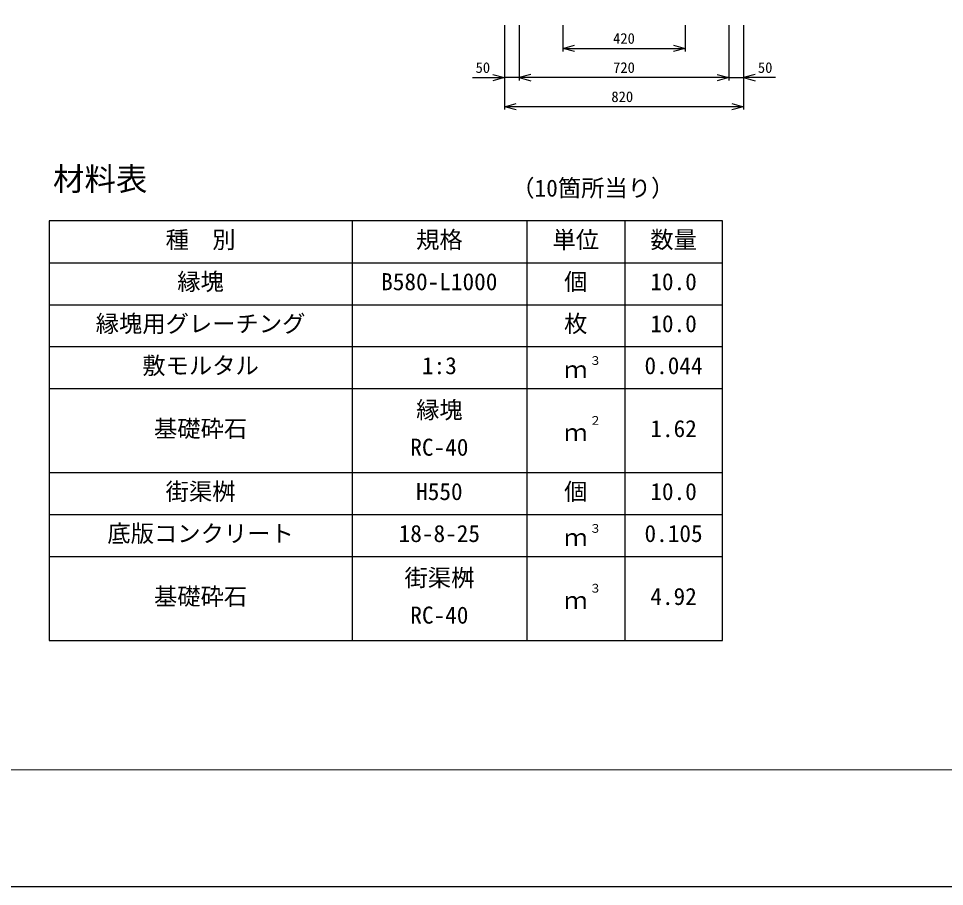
# Model space of a CAD drawing. Units: millimetres, scale not verified. Extents: x -8400 to 8400, y -5940 to 5940.
# Drawn here: x 2053 to 5232, y -5940 to -2962 of the extents above; entities that cross this region are included whole.
import ezdxf
from ezdxf.enums import TextEntityAlignment as Align

# ---------------------------------------------------------------- set-up
doc = ezdxf.new("R2010")
doc.units = ezdxf.units.MM
doc.header["$LTSCALE"] = 20
for name, color, linetype, lineweight in [('0-0_DIM', 7, 'Continuous', 25), ('0-1_Defpoints', 5, 'Continuous', 25), ('0-3_HYO', 3, 'Continuous', 25), ('0-4_HYO2', 4, 'Continuous', 25), ('0-7_TXT', 7, 'Continuous', 25), ('0-8_WAKU', 3, 'Continuous', 13)]:
    doc.layers.add(name, color=color, linetype=linetype, lineweight=lineweight)
doc.styles.add('ＭＳ ゴシック', font='')
doc.styles.get('ＭＳ ゴシック').set_extended_font_data('MS Gothic')

msp = doc.modelspace()

# ---------------------------------------------------------------- linework, layer by layer
at = {"layer": '0-0_DIM'}
for p, q in [((3721.98, -2984.31), (3721.98, -3274.31)), ((3771.98, -2984.31), (3771.98, -3174.31)), ((3921.98, -2984.31), (3921.98, -3074.31)), ((4341.98, -2984.31), (4341.98, -3074.31)), ((4491.98, -2984.31), (4491.98, -3174.31)), ((4541.98, -2984.31), (4541.98, -3274.31)), ((3921.98, -3064.31), (4341.98, -3064.31)), ((3611.8, -3164.31), (3721.98, -3164.31)), ((3771.98, -3164.31), (3721.98, -3164.31)), ((4491.98, -3164.31), (3771.98, -3164.31)), ((4491.98, -3164.31), (4541.98, -3164.31)), ((4652.15, -3164.31), (4541.98, -3164.31)), ((4541.98, -3264.31), (3721.98, -3264.31))]:
    msp.add_line(p, q, dxfattribs=at)
for points in [[(3961.98, -3075.03), (3921.98, -3064.31), (3961.98, -3053.59)], [(4301.98, -3053.59), (4341.98, -3064.31), (4301.98, -3075.03)], [(3681.98, -3153.59), (3721.98, -3164.31), (3681.98, -3175.03)], [(3811.98, -3153.59), (3771.98, -3164.31), (3811.98, -3175.03)], [(4451.98, -3153.59), (4491.98, -3164.31), (4451.98, -3175.03)], [(4581.98, -3153.59), (4541.98, -3164.31), (4581.98, -3175.03)], [(3761.98, -3275.03), (3721.98, -3264.31), (3761.98, -3253.59)], [(4501.98, -3253.59), (4541.98, -3264.31), (4501.98, -3275.03)]]:
    msp.add_lwpolyline(points, dxfattribs=at)
at = {"layer": '0-1_Defpoints'}
msp.add_lwpolyline([(-8400, -5940), (8400, -5940), (8400, 5940), (-8400, 5940)], close=True, dxfattribs=at)
at = {"layer": '0-3_HYO'}
for p, q in [((3198.3, -3655.69), (3198.3, -5095.69)), ((3798.3, -3655.69), (3798.3, -5095.69)), ((4134.3, -3655.69), (4134.3, -5095.69)), ((2158.3, -3799.69), (4470.3, -3799.69))]:
    msp.add_line(p, q, dxfattribs=at)
msp.add_lwpolyline([(2158.3, -5095.69), (4470.3, -5095.69), (4470.3, -3655.69), (2158.3, -3655.69)], close=True, dxfattribs=at)
at = {"layer": '0-4_HYO2'}
for p, q in [((2158.3, -3943.69), (4470.3, -3943.69)), ((2158.3, -4087.69), (4470.3, -4087.69)), ((2158.3, -4231.69), (4470.3, -4231.69)), ((2158.3, -4519.69), (4470.3, -4519.69)), ((2158.3, -4663.69), (4470.3, -4663.69)), ((2158.3, -4807.69), (4470.3, -4807.69))]:
    msp.add_line(p, q, dxfattribs=at)
at = {"layer": '0-8_WAKU'}
msp.add_lwpolyline([(-8000, -5540), (8000, -5540), (8000, 5540), (-8000, 5540)], close=True, dxfattribs=at)

# ---------------------------------------------------------------- texts
at = {"layer": '0-0_DIM', "style": 'ＭＳ ゴシック'}
for s, p in [('420', (4094.48, -3059.31)), ('50', (3622.4, -3159.31)), ('720', (4094.48, -3159.31)), ('50', (4591.55, -3159.31)), ('820', (4088.53, -3259.31))]:
    msp.add_text(s, height=36.66, dxfattribs=at).set_placement(p, align=Align.BOTTOM_LEFT)
at = {"layer": '0-7_TXT', "style": 'ＭＳ ゴシック'}
for s, height, p in [('材料表', 79.18, (2171.64, -3575.69)), ('（10箇所当り）', 58.65, (3744.97, -3590.36)), ('種\u3000別', 58.65, (2558.3, -3767.69)), ('規格', 58.65, (3418.3, -3767.69)), ('単位', 58.65, (3886.3, -3767.69)), ('数量', 58.65, (4222.3, -3767.69)), ('縁塊', 58.65, (2598.3, -3911.69)), ('B580-L1000', 58.65, (3298.3, -3911.69)), ('個', 58.65, (3926.3, -3911.69)), ('10.0', 58.65, (4222.3, -3911.69)), ('縁塊用グレーチング', 58.65, (2318.3, -4055.69)), ('枚', 58.65, (3926.3, -4055.69)), ('10.0', 58.65, (4222.3, -4055.69)), ('敷モルタル', 58.65, (2478.3, -4199.69)), ('1:3', 58.65, (3438.3, -4199.69)), ('３', 29.33, (4013.69, -4159.2)), ('0.044', 58.65, (4202.3, -4199.69)), ('ｍ', 58.65, (3926.3, -4213.02)), ('縁塊', 58.65, (3418.3, -4351.69)), ('基礎砕石', 58.65, (2518.3, -4415.69)), ('２', 29.33, (4013.69, -4364.53)), ('1.62', 58.65, (4222.3, -4415.69)), ('ｍ', 58.65, (3926.3, -4429.02)), ('RC-40', 58.65, (3398.3, -4479.69)), ('街渠桝', 58.65, (2558.3, -4631.69)), ('H550', 58.65, (3418.3, -4631.69)), ('個', 58.65, (3926.3, -4631.69)), ('10.0', 58.65, (4222.3, -4631.69)), ('底版コンクリート', 58.65, (2358.3, -4775.69)), ('18-8-25', 58.65, (3358.3, -4775.69)), ('３', 29.33, (4013.69, -4735.2)), ('0.105', 58.65, (4202.3, -4775.69)), ('ｍ', 58.65, (3926.3, -4789.02)), ('街渠桝', 58.65, (3378.3, -4927.69)), ('基礎砕石', 58.65, (2518.3, -4991.69)), ('３', 29.33, (4013.69, -4940.53)), ('4.92', 58.65, (4222.3, -4991.69)), ('ｍ', 58.65, (3926.3, -5005.02)), ('RC-40', 58.65, (3398.3, -5055.69))]:
    msp.add_text(s, height=height, dxfattribs=at).set_placement(p, align=Align.BOTTOM_LEFT)

doc.saveas('drawing.dxf')
